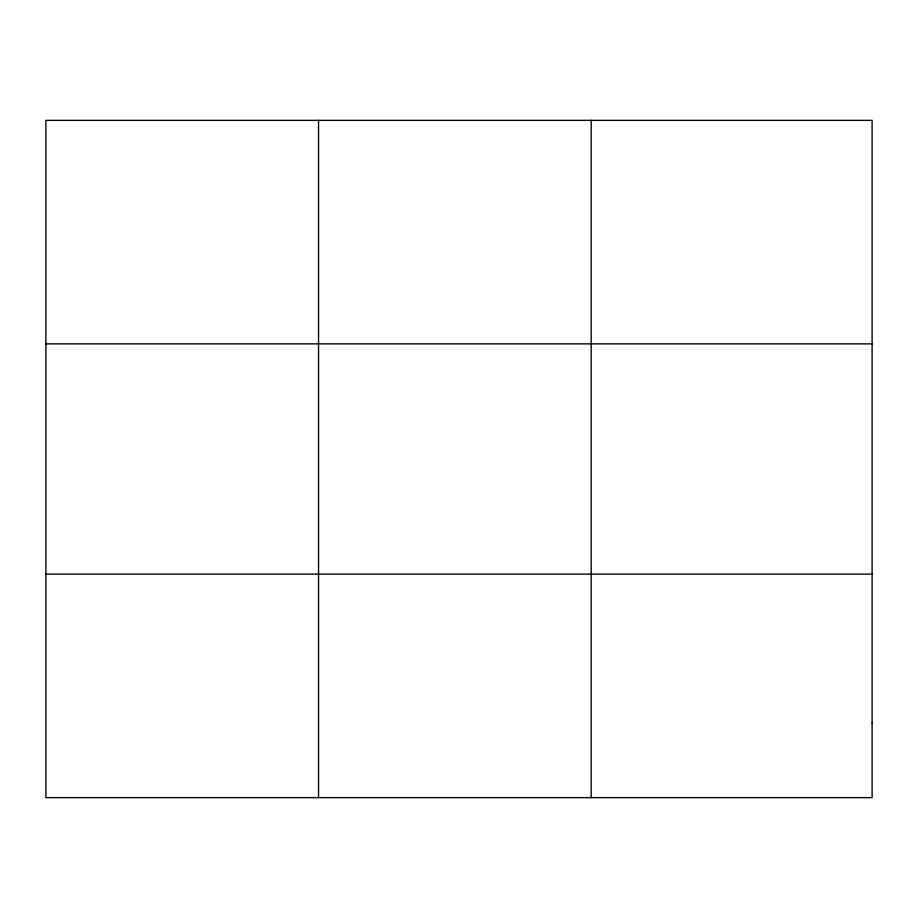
<?xml version="1.0" encoding="UTF-8"?>
<svg xmlns="http://www.w3.org/2000/svg" width="918" height="918" viewBox="0 0 918 918"><rect width="100%" height="100%" fill="white"/><g stroke="black" fill="none" stroke-linecap="round" stroke-linejoin="round"><path stroke-width="1.38" d="M318.546 797.639L318.546 120.361M591.192 797.639L591.192 120.361M45.9 343.86L872.1 343.86M45.9 574.14L872.1 574.14M872.1 723.143L872.1 797.639L45.9 797.639L45.9 120.361L872.1 120.361L872.1 723.143"/></g></svg>
